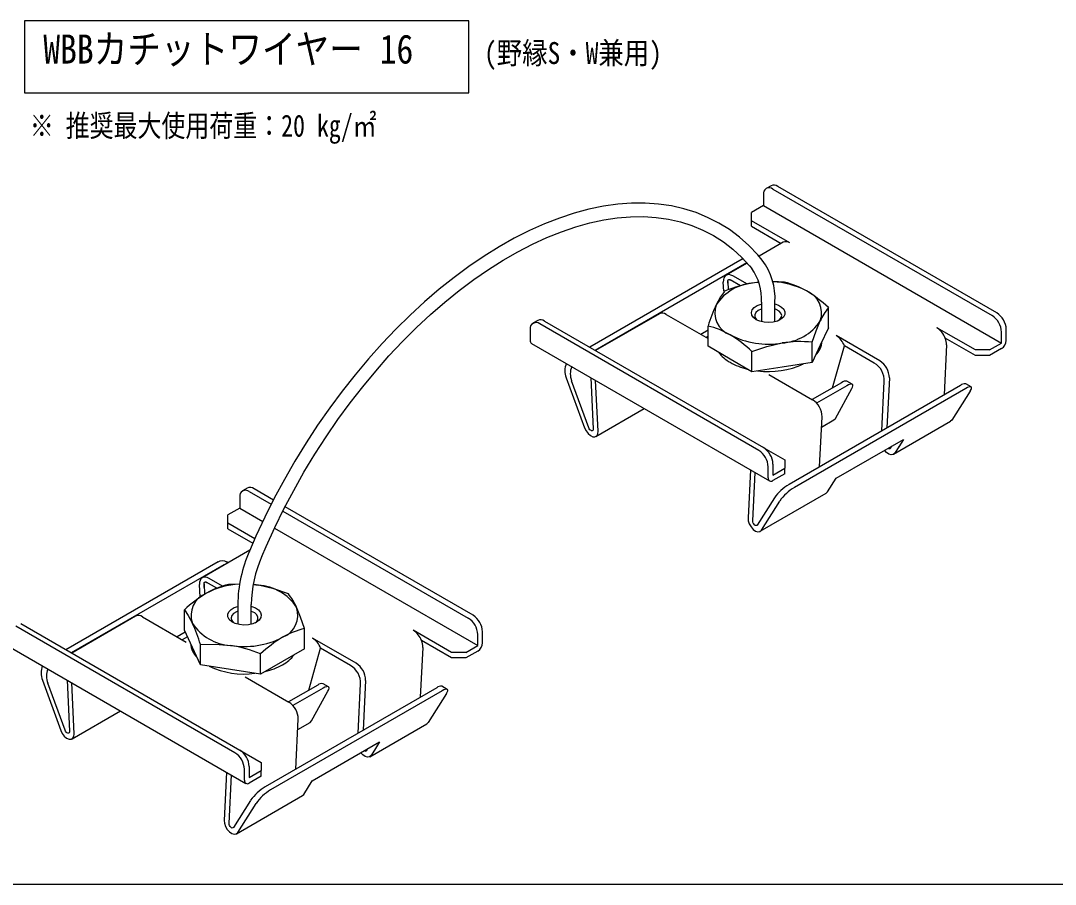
# Model space of a CAD drawing. Units: millimetres on the paper. Extents: x -142 to 140, y -97 to 98.
# Drawn here: x -45.8 to 23.3, y -96.8 to -39.1 of the extents above; entities that cross this region are included whole.
import ezdxf
from ezdxf.enums import TextEntityAlignment as Align

# ---------------------------------------------------------------- set-up
doc = ezdxf.new("R2010")
doc.units = ezdxf.units.MM
doc.layers.add('0-0_文字･図枠･寸法', color=7, linetype='Continuous')
doc.layers.add('0-1_0', color=7, linetype='Continuous')
doc.styles.add('ＭＳ ゴシック', font='')
doc.styles.get('ＭＳ ゴシック').set_extended_font_data('MS Gothic')

msp = doc.modelspace()

# ---------------------------------------------------------------- linework, layer by layer
at = {"layer": '0-0_文字･図枠･寸法'}
msp.add_line((-141.552, -96.813), (140.448, -96.813), dxfattribs=at)
msp.add_lwpolyline([(-45.538, -39.114), (-45.538, -43.941), (-15.84, -43.941), (-15.84, -39.114)], close=True, dxfattribs=at)
at = {"layer": '0-1_0'}
for p, q in [((4.347, -50.14), (4.028, -50.324)), ((4.478, -50.368), (19.116, -58.818)), ((19.434, -58.634), (4.797, -50.184)), ((3.842, -50.736), (3.842, -51.47)), ((3.842, -51.47), (3.047, -51.93)), ((3.842, -51.47), (19.752, -60.655)), ((3.047, -52.848), (3.047, -52.481)), ((3.047, -52.848), (5.029, -53.993)), ((5.161, -53.917), (3.544, -54.85)), ((2.41, -55.053), (-7.772, -60.931)), ((2.724, -55.288), (-7.411, -61.139)), ((2.745, -55.311), (1.342, -56.121)), ((2.41, -55.053), (2.488, -55.016)), ((1.186, -57.187), (1.157, -56.574)), ((1.465, -56.529), (1.492, -57.103)), ((2.313, -56.834), (1.616, -56.431)), ((2.765, -56.727), (1.792, -56.165)), ((3.527, -56.588), (3.237, -56.625)), ((3.531, -56.601), (3.237, -56.625)), ((5.246, -56.58), (4.449, -56.548)), ((3.71, -57.921), (3.71, -58.267)), ((4.61, -58.267), (4.61, -57.921)), ((-3.112, -58.692), (-7.381, -61.157)), ((-2.662, -58.737), (0.142, -60.356)), ((3.71, -58.267), (3.71, -59.229)), ((4.61, -59.229), (4.61, -58.267)), ((8.178, -59.636), (8.178, -58.282)), ((-11.245, -59.141), (-11.563, -59.324)), ((3.524, -67.819), (-11.113, -59.369)), ((-10.795, -59.185), (3.842, -67.635)), ((-11.75, -59.737), (-11.75, -60.471)), ((0.142, -59.799), (-0.34, -60.077)), ((8.178, -59.636), (7.635, -60.794)), ((11.619, -61.838), (8.7, -60.153)), ((19.752, -60.655), (19.752, -59.92)), ((20.07, -60.471), (20.07, -59.737)), ((-11.657, -60.677), (4.253, -69.862)), ((0.142, -60.184), (-0.007, -60.27)), ((7.092, -61.952), (7.092, -60.598)), ((7.635, -60.794), (7.092, -61.952)), ((8.464, -63.642), (9.251, -60.839)), ((11.241, -61.988), (9.251, -60.839)), ((16.073, -60.777), (15.908, -64.111)), ((18.002, -61.482), (15.989, -60.32)), ((18.957, -61.114), (19.752, -60.655)), ((3.074, -62.567), (1.608, -61.717)), ((7.092, -61.952), (5.083, -62.26)), ((4.202, -62.75), (7.121, -64.435)), ((-9.341, -62.965), (-8.114, -66.322)), ((-7.833, -66.31), (-8.98, -63.173)), ((-7.694, -62.965), (-7.534, -66.386)), ((-7.216, -66.549), (-7.375, -63.149)), ((17.005, -63.478), (5.549, -70.091)), ((9.057, -63.299), (7.105, -64.426)), ((9.411, -63.503), (7.396, -64.666)), ((9.771, -63.406), (9.418, -63.203)), ((11.752, -66.51), (11.915, -63.224)), ((12.255, -62.981), (12.089, -66.316)), ((17.716, -63.584), (17.355, -63.376)), ((17.366, -63.686), (5.91, -70.299)), ((8.647, -65.689), (9.741, -63.694)), ((17.661, -63.857), (16.434, -65.797)), ((-7.355, -66.889), (-4.126, -65.025)), ((7.591, -68.912), (7.756, -65.578)), ((7.722, -66.268), (8.555, -65.787)), ((8.555, -65.787), (8.647, -65.689)), ((12.532, -68.083), (16.351, -65.879)), ((16.434, -65.797), (16.351, -65.879)), ((8.693, -69.688), (13.191, -67.092)), ((12.335, -67.666), (12.415, -67.54)), ((12.911, -67.535), (12.616, -68.002)), ((13.191, -67.092), (12.881, -67.582)), ((2.968, -69.12), (2.809, -72.336)), ((4.16, -69.656), (4.16, -68.921)), ((4.478, -68.737), (4.478, -69.472)), ((4.478, -69.472), (5.274, -69.013)), ((5.274, -69.381), (5.274, -69.013)), ((3.126, -72.54), (3.287, -69.304)), ((5.274, -69.381), (4.478, -69.84)), ((8.117, -70.598), (8.693, -69.688)), ((-30.655, -70.346), (-30.974, -70.53)), ((-28.911, -71.138), (-30.205, -70.391)), ((-31.16, -70.942), (-31.16, -71.677)), ((-30.524, -70.574), (-29.054, -71.423)), ((4.572, -70.997), (3.425, -72.81)), ((3.623, -73.227), (8.034, -70.68)), ((3.706, -73.145), (4.933, -71.205)), ((8.034, -70.68), (8.117, -70.598)), ((-31.16, -71.677), (-31.955, -72.136)), ((-31.16, -71.677), (-29.616, -72.568)), ((-28.275, -71.872), (-15.886, -79.024)), ((-15.568, -78.84), (-28.13, -71.588)), ((-31.955, -73.054), (-31.955, -72.687)), ((-31.955, -73.054), (-30.277, -74.023)), ((-28.836, -73.018), (-15.25, -80.861)), ((-30.48, -74.491), (-33.66, -76.327)), ((-32.592, -75.259), (-42.774, -81.137)), ((-31.937, -75.333), (-32.042, -75.272)), ((-32.231, -75.467), (-42.413, -81.345)), ((-33.537, -76.734), (-33.504, -77.443)), ((-32.693, -77.037), (-33.396, -76.632)), ((-32.3, -76.897), (-33.21, -76.372)), ((-33.805, -77.64), (-33.845, -76.781)), ((-31.162, -76.753), (-31.918, -76.785)), ((-30.253, -76.79), (-29.91, -76.833)), ((-31.292, -78.127), (-31.292, -78.473)), ((-30.392, -78.473), (-30.392, -78.127)), ((-31.292, -78.473), (-31.292, -79.436)), ((-30.392, -79.436), (-30.392, -78.473)), ((-45.797, -79.392), (-31.16, -87.841)), ((-38.114, -78.899), (-42.383, -81.363)), ((-37.664, -78.943), (-34.745, -80.628)), ((-31.478, -88.025), (-46.115, -79.575)), ((-34.796, -79.969), (-35.342, -80.284)), ((-26.826, -81.078), (-26.826, -79.724)), ((-15.25, -80.861), (-15.25, -80.126)), ((-14.932, -80.678), (-14.932, -79.943)), ((-46.659, -80.884), (-30.749, -90.068)), ((-34.655, -80.272), (-35.009, -80.476)), ((-23.383, -82.045), (-26.302, -80.359)), ((-17, -81.688), (-19.013, -80.526)), ((-16.045, -81.321), (-15.25, -80.861)), ((-33.781, -82.154), (-34.319, -80.995)), ((-29.766, -82.775), (-29.766, -81.421)), ((-26.826, -81.078), (-28.296, -81.927)), ((-26.538, -83.848), (-25.751, -81.045)), ((-23.761, -82.194), (-25.751, -81.045)), ((-18.929, -80.983), (-19.094, -84.317)), ((-28.296, -81.927), (-29.766, -82.775)), ((-29.766, -82.775), (-31.774, -82.465)), ((-30.8, -82.956), (-27.881, -84.641)), ((-44.343, -83.171), (-43.116, -86.528)), ((-42.835, -86.516), (-43.982, -83.379)), ((-42.696, -83.171), (-42.536, -86.592)), ((-42.218, -86.755), (-42.377, -83.355)), ((-25.945, -83.505), (-27.897, -84.632)), ((-25.231, -83.613), (-25.584, -83.409)), ((-23.25, -86.717), (-23.087, -83.43)), ((-22.747, -83.187), (-22.913, -86.522)), ((-17.286, -83.791), (-17.647, -83.582)), ((-17.997, -83.684), (-29.453, -90.297)), ((-17.636, -83.893), (-29.092, -90.506)), ((-25.591, -83.709), (-27.606, -84.872)), ((-26.355, -85.896), (-25.261, -83.9)), ((-17.341, -84.064), (-18.568, -86.003)), ((-42.357, -87.095), (-39.128, -85.231)), ((-27.411, -89.119), (-27.246, -85.784)), ((-27.28, -86.474), (-26.447, -85.993)), ((-26.447, -85.993), (-26.355, -85.896)), ((-22.47, -88.289), (-18.651, -86.085)), ((-18.568, -86.003), (-18.651, -86.085)), ((-26.309, -89.895), (-21.811, -87.298)), ((-22.667, -87.872), (-22.587, -87.746)), ((-22.091, -87.741), (-22.386, -88.208)), ((-21.811, -87.298), (-22.091, -87.741)), ((-30.842, -89.862), (-30.842, -89.127)), ((-30.524, -88.944), (-30.524, -89.679)), ((-32.034, -89.326), (-32.193, -92.542)), ((-31.876, -92.746), (-31.715, -89.51)), ((-30.524, -89.679), (-29.728, -89.219)), ((-29.728, -89.587), (-30.524, -90.046)), ((-29.728, -89.587), (-29.728, -89.219)), ((-26.885, -90.805), (-26.309, -89.895)), ((-30.43, -91.203), (-31.577, -93.016)), ((-31.379, -93.433), (-26.968, -90.886)), ((-26.968, -90.886), (-26.885, -90.805)), ((-31.296, -93.351), (-30.069, -91.411))]:
    msp.add_line(p, q, dxfattribs=at)
for points in [[(3.759, -55.104), (3.459, -54.75), (2.866, -54.131), (2.232, -53.571), (1.561, -53.071), (0.853, -52.631), (0.111, -52.252), (-0.664, -51.936), (-1.47, -51.683), (-2.306, -51.494), (-3.169, -51.369), (-4.057, -51.308), (-4.968, -51.312), (-5.901, -51.381), (-6.852, -51.515), (-7.82, -51.713), (-8.801, -51.976), (-9.793, -52.302), (-10.794, -52.69), (-11.801, -53.141), (-12.812, -53.651), (-13.823, -54.221), (-14.833, -54.847), (-15.838, -55.53), (-16.837, -56.267), (-17.827, -57.056), (-18.806, -57.895), (-19.771, -58.782), (-20.72, -59.715), (-21.651, -60.692), (-22.561, -61.71), (-23.448, -62.766), (-24.311, -63.858), (-25.146, -64.984), (-25.952, -66.14), (-26.727, -67.324), (-27.469, -68.533), (-28.177, -69.763), (-28.848, -71.012), (-29.481, -72.277)], [(-29.676, -74.901), (-29.391, -74.236), (-28.817, -72.976), (-28.204, -71.727), (-27.552, -70.493), (-26.864, -69.277), (-26.141, -68.082), (-25.385, -66.91), (-24.598, -65.766), (-23.783, -64.651), (-22.94, -63.569), (-22.073, -62.523), (-21.184, -61.515), (-20.275, -60.547), (-19.348, -59.623), (-18.406, -58.745), (-17.452, -57.914), (-16.487, -57.134), (-15.514, -56.405), (-14.537, -55.73), (-13.556, -55.11), (-12.576, -54.547), (-11.599, -54.042), (-10.626, -53.597), (-9.661, -53.212), (-8.707, -52.888), (-7.765, -52.626), (-6.837, -52.426), (-5.927, -52.29), (-5.036, -52.216), (-4.167, -52.205), (-3.32, -52.258), (-2.499, -52.374), (-1.704, -52.552), (-0.938, -52.794), (-0.203, -53.099), (0.5, -53.466), (1.169, -53.894), (1.801, -54.382), (2.394, -54.93)], [(5.611, -53.961), (3.047, -52.481), (3.047, -51.93)], [(2.394, -54.93), (2.918, -55.5), (3.061, -55.671)], [(1.792, -56.165), (1.664, -56.106), (1.541, -56.08), (1.428, -56.087), (1.33, -56.128), (1.251, -56.201), (1.195, -56.303), (1.163, -56.429), (1.157, -56.574)], [(1.477, -56.789), (1.477, -56.779), (1.476, -56.769), (1.476, -56.759), (1.475, -56.749), (1.475, -56.738), (1.475, -56.728), (1.474, -56.718), (1.474, -56.708), (1.473, -56.697), (1.473, -56.687), (1.472, -56.676), (1.472, -56.665), (1.471, -56.654), (1.471, -56.643), (1.47, -56.632), (1.47, -56.62), (1.469, -56.609), (1.468, -56.597), (1.468, -56.585), (1.467, -56.573), (1.466, -56.56), (1.466, -56.547), (1.465, -56.534), (1.465, -56.522), (1.465, -56.509), (1.465, -56.496), (1.466, -56.484), (1.467, -56.472), (1.469, -56.461), (1.472, -56.451), (1.476, -56.441), (1.481, -56.433), (1.487, -56.426), (1.495, -56.419), (1.503, -56.415), (1.513, -56.411), (1.524, -56.409), (1.535, -56.408), (1.547, -56.408)], [(1.547, -56.408), (1.558, -56.41), (1.569, -56.412), (1.58, -56.415), (1.59, -56.419), (1.6, -56.423), (1.61, -56.428), (1.62, -56.433), (1.629, -56.438), (1.638, -56.444)], [(1.228, -57.196), (0.962, -57.573), (0.685, -58.091)], [(3.363, -59.092), (3.178, -58.951), (3.067, -58.786), (3.036, -58.61), (3.089, -58.436), (3.221, -58.277), (3.423, -58.144), (3.68, -58.047), (3.71, -58.039)], [(4.61, -58.039), (4.842, -58.118), (5.058, -58.243), (5.208, -58.397), (5.28, -58.569), (5.268, -58.746), (5.175, -58.915), (5.006, -59.062), (4.775, -59.178), (4.498, -59.254), (4.196, -59.283), (3.891, -59.265), (3.606, -59.199), (3.363, -59.092)], [(3.71, -58.368), (3.683, -58.377), (3.48, -58.478), (3.336, -58.609), (3.266, -58.758), (3.276, -58.913), (3.363, -59.06), (3.453, -59.139)], [(4.867, -59.139), (4.921, -59.095), (5.029, -58.954), (5.06, -58.8), (5.01, -58.648), (4.886, -58.51), (4.697, -58.401), (4.61, -58.368)], [(7.092, -60.598), (7.358, -59.84), (7.635, -59.177)], [(1.608, -61.717), (0.142, -60.866), (0.142, -59.512)], [(18.957, -61.114), (18.002, -61.114), (15.438, -59.634)], [(5.083, -62.26), (3.074, -62.567), (3.074, -61.213), (4.058, -60.872), (5.083, -60.643)], [(19.752, -61.023), (18.957, -61.482), (18.002, -61.482)], [(9.741, -63.694), (9.788, -63.592), (9.81, -63.508), (9.804, -63.445), (9.771, -63.406), (9.713, -63.393), (9.631, -63.405), (9.529, -63.442), (9.411, -63.503)], [(17.661, -63.857), (17.716, -63.759), (17.743, -63.679), (17.743, -63.62), (17.716, -63.584), (17.662, -63.573), (17.583, -63.587), (17.483, -63.625), (17.366, -63.686)], [(-8.114, -66.322), (-8.015, -66.525), (-7.88, -66.703), (-7.724, -66.837), (-7.564, -66.91), (-7.419, -66.914), (-7.304, -66.849), (-7.234, -66.723), (-7.216, -66.549)], [(-7.534, -66.386), (-7.54, -66.444), (-7.563, -66.486), (-7.601, -66.508), (-7.65, -66.506), (-7.703, -66.482), (-7.755, -66.438), (-7.8, -66.378), (-7.833, -66.31)], [(3.858, -67.645), (5.274, -68.462), (5.274, -69.013)], [(12.182, -67.674), (12.205, -67.688), (12.257, -67.704), (12.302, -67.696), (12.335, -67.666)], [(12.616, -68.002), (12.517, -68.091), (12.382, -68.114), (12.226, -68.066), (12.066, -67.955), (11.938, -67.815)], [(-30.15, -73.729), (-31.955, -72.687), (-31.955, -72.136)], [(-29.481, -72.277), (-30.074, -73.555), (-30.506, -74.553)], [(2.809, -72.336), (2.827, -72.531), (2.897, -72.738), (3.011, -72.935), (3.156, -73.098), (3.316, -73.21), (3.472, -73.257), (3.607, -73.235), (3.706, -73.145)], [(3.425, -72.81), (3.393, -72.839), (3.348, -72.847), (3.295, -72.831), (3.242, -72.794), (3.194, -72.74), (3.156, -72.674), (3.132, -72.605), (3.126, -72.54)], [(-32.592, -75.259), (-32.461, -75.205), (-32.322, -75.189), (-32.181, -75.212), (-32.042, -75.272), (-32.042, -75.272)], [(-32.063, -75.406), (-32.1, -75.414), (-32.231, -75.467)], [(-33.21, -76.372), (-33.338, -76.313), (-33.461, -76.286), (-33.574, -76.294), (-33.672, -76.335), (-33.751, -76.407), (-33.807, -76.509), (-33.839, -76.635), (-33.845, -76.781)], [(-33.525, -76.994), (-33.525, -76.984), (-33.526, -76.974), (-33.526, -76.964), (-33.527, -76.954), (-33.527, -76.944), (-33.528, -76.933), (-33.528, -76.923), (-33.528, -76.913), (-33.529, -76.902), (-33.529, -76.892), (-33.53, -76.881), (-33.53, -76.87), (-33.531, -76.859), (-33.531, -76.848), (-33.532, -76.837), (-33.533, -76.825), (-33.533, -76.814), (-33.534, -76.802), (-33.534, -76.79), (-33.535, -76.778), (-33.536, -76.765), (-33.536, -76.752), (-33.537, -76.739), (-33.537, -76.726), (-33.537, -76.714), (-33.537, -76.701), (-33.536, -76.689), (-33.535, -76.677), (-33.533, -76.666), (-33.53, -76.656), (-33.526, -76.646), (-33.521, -76.638), (-33.514, -76.631), (-33.507, -76.624), (-33.498, -76.62), (-33.488, -76.616), (-33.477, -76.614), (-33.466, -76.614), (-33.454, -76.614)], [(-33.454, -76.614), (-33.443, -76.615), (-33.432, -76.617), (-33.421, -76.621), (-33.411, -76.625), (-33.401, -76.629), (-33.391, -76.634), (-33.382, -76.639), (-33.372, -76.645), (-33.363, -76.651)], [(-29.91, -76.833), (-30.053, -76.812), (-30.256, -76.798)], [(-27.902, -77.406), (-28.886, -77.063), (-29.91, -76.833)], [(-34.319, -80.995), (-34.857, -79.836), (-34.857, -78.482), (-34.594, -78.859), (-34.319, -79.378)], [(-30.046, -79.3), (-30.29, -79.407), (-30.575, -79.471), (-30.88, -79.489), (-31.182, -79.459), (-31.459, -79.383), (-31.69, -79.267), (-31.858, -79.119), (-31.95, -78.951), (-31.961, -78.774), (-31.888, -78.602), (-31.738, -78.448), (-31.522, -78.323), (-31.292, -78.245)], [(-31.292, -78.574), (-31.376, -78.606), (-31.566, -78.716), (-31.691, -78.853), (-31.741, -79.005), (-31.711, -79.159), (-31.604, -79.301), (-31.549, -79.346)], [(-30.392, -78.245), (-30.359, -78.254), (-30.102, -78.351), (-29.901, -78.484), (-29.769, -78.644), (-29.717, -78.818), (-29.749, -78.994), (-29.861, -79.159), (-30.046, -79.3)], [(-30.135, -79.346), (-30.046, -79.267), (-29.957, -79.121), (-29.947, -78.966), (-30.017, -78.816), (-30.16, -78.685), (-30.363, -78.584), (-30.392, -78.574)], [(-26.826, -79.724), (-27.09, -78.966), (-27.364, -78.303)], [(-16.045, -81.321), (-17, -81.321), (-19.564, -79.84)], [(-31.774, -82.465), (-33.781, -82.154), (-33.781, -80.8), (-32.798, -80.762), (-31.774, -80.848)], [(-15.25, -81.229), (-16.045, -81.688), (-17, -81.688)], [(-25.261, -83.9), (-25.214, -83.798), (-25.192, -83.714), (-25.198, -83.652), (-25.231, -83.613), (-25.289, -83.599), (-25.371, -83.611), (-25.473, -83.648), (-25.591, -83.709)], [(-17.341, -84.064), (-17.286, -83.966), (-17.259, -83.886), (-17.259, -83.826), (-17.286, -83.791), (-17.34, -83.779), (-17.419, -83.793), (-17.519, -83.831), (-17.636, -83.893)], [(-43.116, -86.528), (-43.017, -86.731), (-42.882, -86.91), (-42.726, -87.043), (-42.566, -87.116), (-42.421, -87.12), (-42.307, -87.056), (-42.236, -86.929), (-42.218, -86.755)], [(-42.536, -86.592), (-42.542, -86.65), (-42.565, -86.692), (-42.603, -86.714), (-42.652, -86.712), (-42.705, -86.688), (-42.757, -86.644), (-42.802, -86.584), (-42.835, -86.516)], [(-31.144, -87.851), (-29.728, -88.668), (-29.728, -89.219)], [(-22.386, -88.208), (-22.485, -88.297), (-22.62, -88.32), (-22.776, -88.273), (-22.936, -88.161), (-23.064, -88.021)], [(-22.82, -87.881), (-22.797, -87.894), (-22.745, -87.91), (-22.7, -87.902), (-22.667, -87.872)], [(-32.193, -92.542), (-32.175, -92.737), (-32.105, -92.945), (-31.991, -93.141), (-31.846, -93.304), (-31.686, -93.416), (-31.53, -93.463), (-31.395, -93.441), (-31.296, -93.351)], [(-31.577, -93.016), (-31.609, -93.046), (-31.654, -93.053), (-31.707, -93.037), (-31.76, -93), (-31.808, -92.946), (-31.846, -92.88), (-31.87, -92.811), (-31.876, -92.746)]]:
    msp.add_lwpolyline(points, dxfattribs=at)
for centre, radius, start, end in [((4.23, -50.673), 0.393, 50.79671, 189.21399), ((4.533, -50.552), 0.453, 54.38234, 114.30723), ((5.347, -54.331), 0.455, 54.53269, 114.15688), ((0.317, -57.681), 4.3, 356.79855, 36.82393), ((0.187, -57.72), 3.529, 356.73052, 35.48514), ((3.431, -59.918), 3.298, 93.37339, 146.37041), ((4.636, -65.378), 8.864, 99.07925, 112.60925), ((4.302, -61.645), 5.085, 61.70113, 88.22762), ((3.97, -61.884), 5.455, 59.81867, 76.46797), ((6.149, -58.643), 1.579, 340.23755, 69.11596), ((2.071, -64.803), 8.935, 46.87807, 58.70229), ((-2.925, -59.102), 0.45, 54.18795, 114.50162), ((11.567, -63.064), 11.964, 155.43818, 162.72695), ((2.171, -58.625), 1.579, 160.23754, 249.11597), ((11.732, -61.048), 4.504, 142.09419, 155.44943), ((18.689, -59.799), 1.383, 2.6055, 57.39452), ((-11.362, -59.674), 0.393, 50.79671, 189.21399), ((-11.059, -59.553), 0.453, 54.38234, 114.30723), ((4.889, -57.351), 3.298, 273.37346, 326.37034), ((18.37, -59.983), 1.383, 2.6055, 57.39452), ((-1.134, -64.816), 5.455, 59.81976, 76.46689), ((4.153, -55.203), 5.519, 242.53837, 279.70013), ((-3.028, -67.728), 8.927, 46.8722, 58.70785), ((7.955, -61.316), 1.381, 20.22712, 57.36202), ((14.693, -60.797), 1.381, 20.22715, 57.36199), ((-11.532, -60.497), 0.219, 173.31355, 235.37539), ((6.266, -68.572), 8.017, 84.08528, 98.48488), ((6.279, -60.409), 1.484, 314.4547, 355.30586), ((14.939, -60.75), 1.135, 358.63829, 22.26408), ((19.379, -60.44), 0.692, 302.60562, 357.39432), ((2.771, -59.813), 2.422, 216.94122, 241.3052), ((-8.13, -62.496), 1.298, 158.34146, 201.17536), ((-7.769, -62.704), 1.298, 158.3425, 201.17432), ((3.771, -58.089), 4.414, 240.66237, 256.79798), ((4.177, -56.974), 5.582, 262.55394, 294.85692), ((10.566, -63.157), 1.35, 357.16408, 60.00269), ((10.884, -62.995), 1.37, 0.59102, 57.57081), ((9.333, -63.608), 0.414, 78.16975, 131.74269), ((17.286, -63.792), 0.421, 80.6104, 131.90346), ((6.386, -65.592), 1.37, 0.59102, 57.57081), ((3.097, -68.8), 1.383, 2.6055, 57.39452), ((2.779, -68.984), 1.383, 2.6055, 57.39452), ((4.354, -69.688), 0.197, 170.78712, 309.20231), ((-30.772, -70.879), 0.393, 50.79671, 189.21399), ((-30.469, -70.759), 0.453, 54.38234, 114.30723), ((7.204, -72.856), 3.223, 120.90236, 144.7604), ((7.565, -73.064), 3.223, 120.90236, 144.7604), ((-22.108, -78.272), 9.185, 156.11555, 179.09508), ((-21.958, -78.305), 8.436, 156.20045, 178.79056), ((-29.088, -84.586), 8.399, 120.78989, 133.38356), ((-32.827, -78.851), 1.583, 110.74234, 199.46055), ((-30.635, -82.14), 5.506, 103.47383, 119.99507), ((-30.985, -81.85), 5.082, 92.10628, 118.20226), ((-30.107, -80.114), 3.286, 33.43909, 86.56629), ((-31.486, -80.166), 4.523, 24.33148, 37.60409), ((-28.857, -78.83), 1.583, 290.7422, 19.46085), ((-37.927, -79.308), 0.45, 54.18795, 114.50162), ((-31.577, -77.567), 3.287, 213.43953, 266.56585), ((-45.297, -84.345), 12.05, 17.11218, 24.34419), ((-16.632, -80.189), 1.383, 2.6055, 57.39452), ((-16.313, -80.006), 1.383, 2.6055, 57.39452), ((-25.544, -85.078), 5.506, 103.47342, 119.99547), ((-20.309, -81.003), 1.381, 20.22715, 57.36199), ((-32.966, -80.617), 1.479, 184.52425, 225.27202), ((-30.836, -75.402), 5.526, 260.22908, 297.35708), ((-33.185, -89.596), 8.861, 67.30263, 80.83377), ((-23.993, -87.53), 8.405, 120.79447, 133.37898), ((-27.047, -81.523), 1.381, 20.22712, 57.36202), ((-20.063, -80.956), 1.135, 358.63829, 22.26408), ((-15.623, -80.646), 0.692, 302.60489, 357.39505), ((-29.459, -80.012), 2.431, 298.57297, 322.90108), ((-43.132, -82.702), 1.298, 158.34184, 201.17499), ((-30.86, -77.188), 5.575, 245.04699, 277.367), ((-30.457, -78.282), 4.428, 283.09221, 299.21525), ((-24.436, -83.363), 1.35, 357.16408, 60.00269), ((-24.118, -83.201), 1.37, 0.59102, 57.57081), ((-42.771, -82.91), 1.298, 158.34288, 201.17395), ((-25.669, -83.814), 0.414, 78.16693, 131.74508), ((-17.716, -83.998), 0.421, 80.61044, 131.90363), ((-28.616, -85.798), 1.37, 0.59102, 57.57081), ((-32.223, -89.19), 1.383, 2.6055, 57.39452), ((-31.905, -89.007), 1.383, 2.6055, 57.39452), ((-30.648, -89.894), 0.197, 170.78368, 309.20428), ((-27.798, -93.062), 3.223, 120.90217, 144.76048), ((-27.437, -93.271), 3.223, 120.90217, 144.76048)]:
    msp.add_arc(centre, radius, start, end, dxfattribs=at)

# ---------------------------------------------------------------- texts
at = {"layer": '0-0_文字･図枠･寸法', "style": 'ＭＳ ゴシック'}
for s, height, width, p in [('WBBカチットワイヤー 16', 1.94, 0.85, (-44.285, -42.559)), ('(野縁S・W兼用)', 1.466, 0.85, (-14.833, -42.447)), ('※ 推奨最大使用荷重：20 kg/㎡', 1.466, 0.8, (-45.188, -47.302))]:
    msp.add_text(s, height=height, dxfattribs=dict(at, width=width)).set_placement(p, align=Align.BOTTOM_LEFT)

doc.saveas('drawing.dxf')
